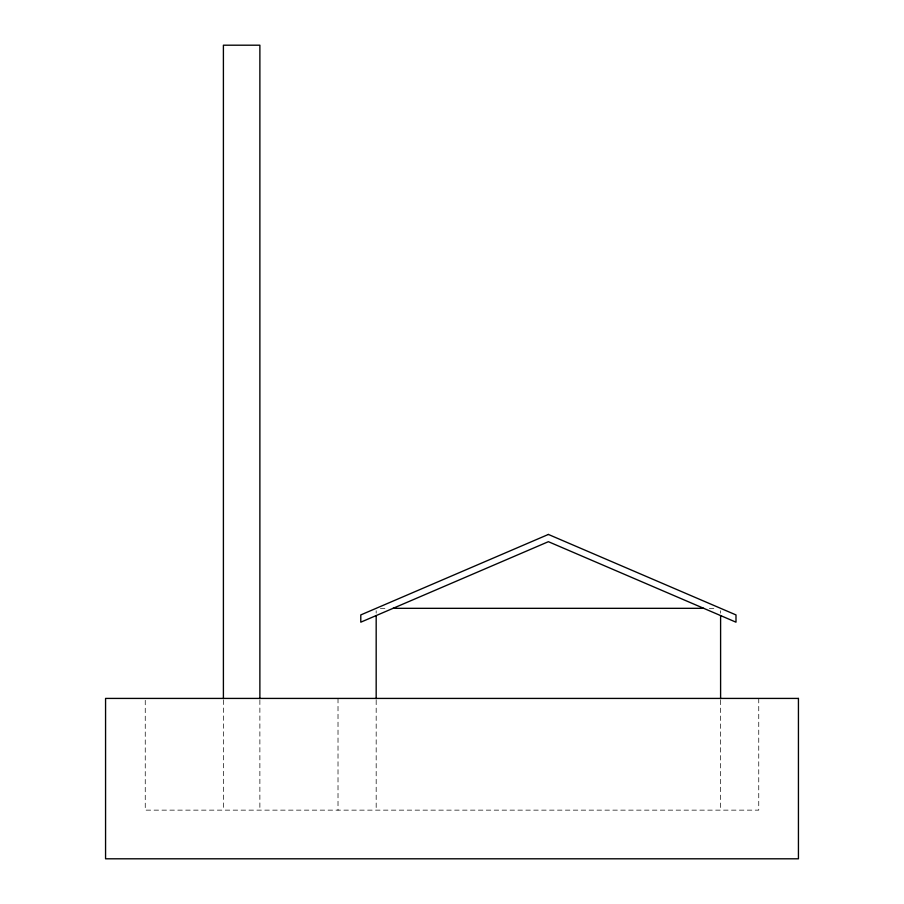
<?xml version="1.0" encoding="UTF-8"?>
<svg xmlns="http://www.w3.org/2000/svg" width="904" height="904" viewBox="0 0 904 904"><rect width="100%" height="100%" fill="white"/><g stroke="black" fill="none" stroke-linecap="round" stroke-linejoin="round"><path stroke-width="0.68" stroke-dasharray="4.52 3.39" d="M380.403 608.324L387.443 608.324M709.324 608.324L714.962 608.324M758.75 698.419L758.75 810.142L145.25 810.142L145.25 698.419M720.601 610.742L720.601 613.161M720.601 700.171L720.601 810.142M376.177 610.742L376.177 613.161M376.177 700.171L376.177 810.142M338.017 698.419L338.017 810.142M259.877 700.058L259.877 810.142M223.401 700.058L223.401 810.142"/><path stroke-width="1.36" d="M393.07 608.324L703.696 608.324M720.601 615.579L720.601 698.758M376.177 615.579L376.177 698.758M259.877 698.645L259.877 45.2L223.401 45.2L223.401 698.645M548.389 534.445L360.786 614.923L360.786 622.178L548.389 541.688L735.992 622.178L735.992 614.923L548.389 534.445M798.435 698.419L105.565 698.419L105.565 858.8L798.435 858.8L798.435 698.419"/></g></svg>
